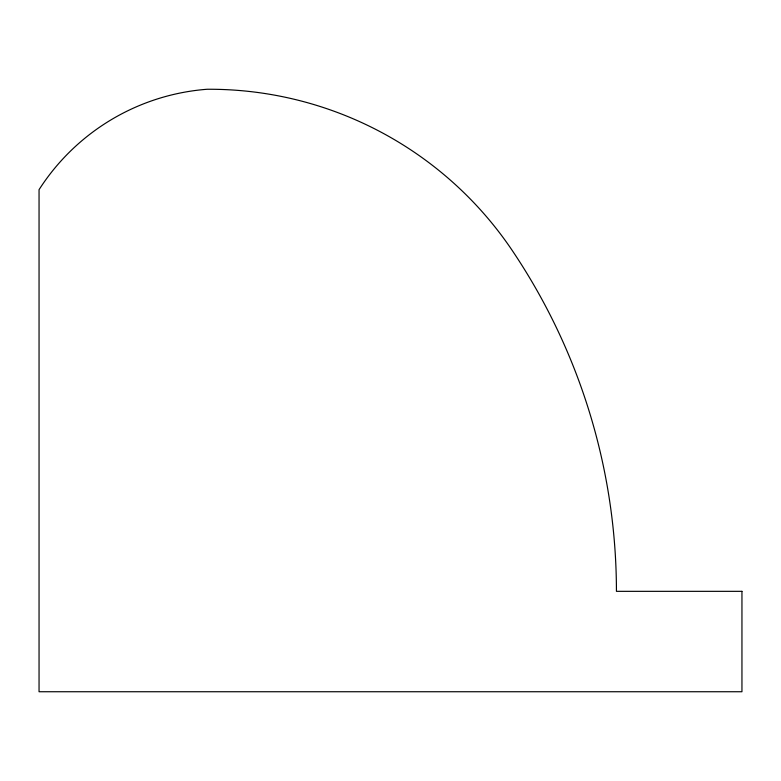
<?xml version="1.0" encoding="UTF-8"?>
<svg xmlns="http://www.w3.org/2000/svg" width="781" height="781" viewBox="0 0 781 781"><rect width="100%" height="100%" fill="white"/><g stroke="black" fill="none" stroke-linecap="round" stroke-linejoin="round"><path stroke-width="1.17" d="M741.95 591.334L616.434 591.334A611.006 611.006 0 0 0 510.589 248.046A365.303 365.303 0 0 0 207.18 89.259A219.568 219.568 0 0 0 39.05 189.676L39.05 691.741L741.95 691.741L741.95 591.334"/></g></svg>
